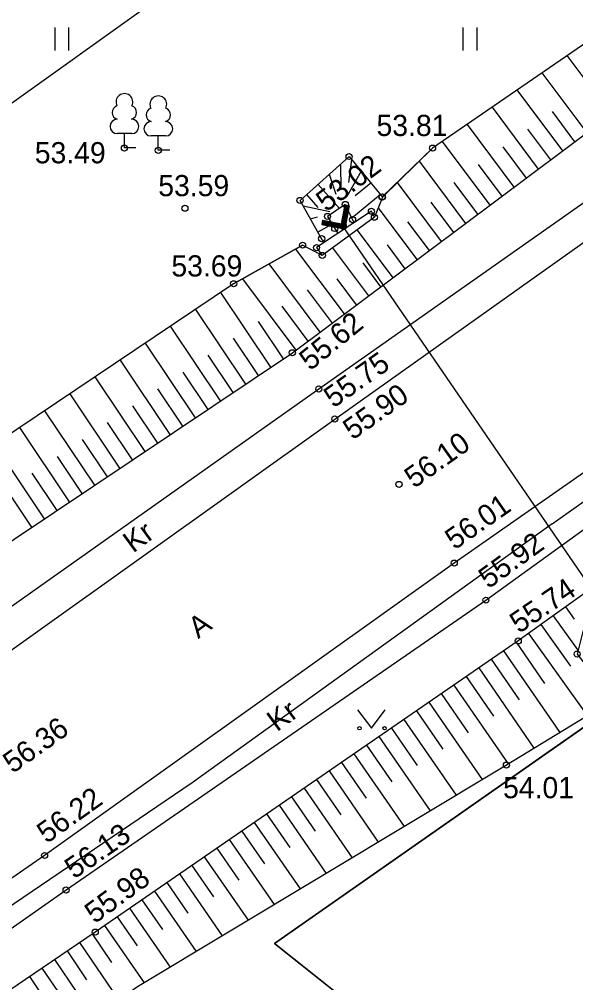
# Model space of a CAD drawing. Extents: x 642058 to 645301, y 6458176 to 6461004.
# Drawn here: x 643785.09 to 643803.47, y 6459013.12 to 6459044.95 of the extents above; entities that cross this region are included whole.
import ezdxf

# ---------------------------------------------------------------- set-up
doc = ezdxf.new("R2010")
doc.units = 0
for name, color, linetype in [('HALJASTUS', 7, 'Continuous'), ('KORGUS', 7, 'Continuous'), ('MOOTMPUNKT', 7, 'Continuous'), ('MOOTPIIR', 7, 'Continuous'), ('PIIR', 7, 'Continuous'), ('PUU', 7, 'Continuous'), ('RAJATIS', 7, 'Continuous'), ('RELJEEF', 7, 'Continuous'), ('SITRASS', 7, 'Continuous'), ('TEE', 7, 'Continuous'), ('TRUUP', 7, 'Continuous'), ('VEEKOGU', 7, 'Continuous')]:
    doc.layers.add(name, color=color, linetype=linetype)

msp = doc.modelspace()

# ---------------------------------------------------------------- linework, layer by layer
at = {"layer": 'HALJASTUS'}
for p, q in [((643786.263, 6459044.679), (643786.263, 6459043.918)), ((643786.718, 6459044.679), (643786.718, 6459043.918)), ((643799.74, 6459044.679), (643799.74, 6459043.918)), ((643800.195, 6459044.679), (643800.195, 6459043.918)), ((643796.262, 6459022.135), (643796.726, 6459021.528)), ((643796.726, 6459021.528), (643797.171, 6459022.135))]:
    msp.add_line(p, q, dxfattribs=at)
for centre in [(643796.325, 6459021.528), (643797.153, 6459021.528)]:
    msp.add_circle(centre, 0.055, dxfattribs=at)
at = {"layer": 'KORGUS'}
for centre in [(643788.562, 6459040.697), (643798.74, 6459040.694), (643790.56, 6459038.706), (643795.268, 6459038.437), (643792.169, 6459036.213), (643794.107, 6459033.935), (643794.981, 6459032.736), (643795.509, 6459031.745), (643797.63, 6459029.585), (643799.453, 6459026.987), (643800.498, 6459025.762), (643801.569, 6459024.416), (643801.177, 6459020.313), (643785.926, 6459017.328), (643786.636, 6459016.188), (643787.597, 6459014.798)]:
    msp.add_circle(centre, 0.1, dxfattribs=at)
at = {"layer": 'MOOTMPUNKT'}
for centre in [(643789.681, 6459040.62), (643795.981, 6459040.415), (643794.36, 6459038.967), (643795.857, 6459038.834), (643797.068, 6459039.08), (643797.079, 6459039.078), (643796.717, 6459038.606), (643796.098, 6459038.329), (643796.817, 6459038.408), (643795.508, 6459038.037), (643795.79, 6459038.109), (643795.076, 6459037.702), (643794.446, 6459037.488), (643794.906, 6459037.405), (643795.097, 6459037.148), (643803.512, 6459023.98)]:
    msp.add_circle(centre, 0.1, dxfattribs=at)
at = {"layer": 'MOOTPIIR'}
msp.add_lwpolyline([(644215.384, 6459320.802), (644201.559, 6459345.199), (644180.415, 6459334.356), (644173.909, 6459318.362), (644132.977, 6459286.376), (644049.215, 6459223.215), (644006.657, 6459206.138), (643914.763, 6459145.688), (643865.157, 6459105.57), (643803.352, 6459055.421), (643773.805, 6459034.277), (643720.945, 6458997.14), (643689.501, 6458973.015), (643658.056, 6458947.263), (643618.209, 6458919.071), (643594.354, 6458898.198), (643579.445, 6458880.85), (643559.657, 6458854.013), (643498.394, 6458756.969), (643471.829, 6458715.766), (643425.475, 6458678.087)], dxfattribs=at)
at = {"layer": 'PIIR'}
msp.add_lwpolyline([(643656.9, 6458899.63), (643722.88, 6458947.92), (643718.63, 6458952.16), (643800.07, 6459009.21), (643793.52, 6459014.42), (643827.31, 6459038.06), (643847.13, 6459051.93), (643867.91, 6459066.47), (643889.9, 6459081.86), (643927.84, 6459108.41), (643964.95, 6459134.38), (643993.52, 6459154.38), (644023.03, 6459175.03), (644190.9, 6459291.39), (644186.56, 6459318.64), (644157.96, 6459378.66), (644153.6, 6459299.18), (644034.36, 6459208.07), (644022.77, 6459217.59), (643809.18, 6459067.72), (643646.86, 6458953.41)], dxfattribs=at)
msp.add_lwpolyline([(643827.31, 6459038.06), (643793.52, 6459014.42), (643800.07, 6459009.21), (643850.73, 6458967.5), (643868.89, 6458990.33), (643875.13, 6458998.15)], close=True, dxfattribs=at)
at = {"layer": 'PUU'}
for p, q in [((643788.802, 6459041.172), (643788.322, 6459041.172)), ((643788.562, 6459040.697), (643788.562, 6459041.172)), ((643789.921, 6459041.095), (643789.441, 6459041.095)), ((643789.681, 6459040.62), (643789.681, 6459041.095)), ((643788.942, 6459040.697), (643788.562, 6459040.697)), ((643790.061, 6459040.62), (643789.681, 6459040.62))]:
    msp.add_line(p, q, dxfattribs=at)
for centre, radius, start, end in [((643788.562, 6459042.217), 0.277, 332.5799, 207.4201), ((643789.681, 6459042.14), 0.277, 332.5799, 207.4201), ((643788.392, 6459041.87), 0.233, 109.0217, 253.1415), ((643788.732, 6459041.87), 0.233, 286.8508, 70.9859), ((643789.511, 6459041.793), 0.233, 109.0217, 253.1415), ((643789.851, 6459041.793), 0.233, 286.8508, 70.9859), ((643788.325, 6459041.409), 0.238, 90.0016, 269.3953), ((643788.799, 6459041.409), 0.238, 270.6047, 89.9984), ((643789.444, 6459041.332), 0.238, 90.0016, 269.3953), ((643789.918, 6459041.332), 0.238, 270.6047, 89.9984)]:
    msp.add_arc(centre, radius, start, end, dxfattribs=at)
at = {"layer": 'RAJATIS'}
msp.add_lwpolyline([(643796.817, 6459038.408), (643796.717, 6459038.606), (643794.906, 6459037.405), (643795.097, 6459037.148)], dxfattribs=at)
at = {"layer": 'RELJEEF'}
for p, q in [((643803.173, 6459043.749), (643804.631, 6459041.798)), ((643802.349, 6459043.181), (643803.83, 6459041.2)), ((643801.525, 6459042.613), (643803.029, 6459040.601)), ((643800.701, 6459042.045), (643802.227, 6459040.003)), ((643802.683, 6459041.899), (643803.429, 6459040.901)), ((643799.877, 6459041.478), (643801.426, 6459039.404)), ((643801.871, 6459041.316), (643802.628, 6459040.302)), ((643799.053, 6459040.91), (643800.625, 6459038.806)), ((643797.068, 6459039.08), (643798.74, 6459040.694)), ((643801.058, 6459040.732), (643801.827, 6459039.703)), ((643795.7, 6459040.164), (643795.71, 6459039.32)), ((643796.059, 6459040.32), (643795.96, 6459039.562)), ((643798.292, 6459040.258), (643799.824, 6459038.207)), ((643796.376, 6459039.934), (643795.912, 6459039.095)), ((643800.245, 6459040.149), (643801.026, 6459039.105)), ((643795.327, 6459039.831), (643795.541, 6459039.175)), ((643796.186, 6459039.131), (643796.694, 6459039.547)), ((643797.569, 6459039.555), (643799.023, 6459037.608)), ((643799.439, 6459039.558), (643800.225, 6459038.506)), ((643795.663, 6459038.703), (643794.954, 6459039.498)), ((643794.962, 6459038.737), (643794.581, 6459039.164)), ((643796.07, 6459038.388), (643797.011, 6459039.161)), ((643798.677, 6459038.907), (643799.424, 6459037.908)), ((643794.46, 6459038.79), (643795.347, 6459038.603)), ((643796.941, 6459038.725), (643798.222, 6459037.01)), ((643794.707, 6459038.355), (643794.936, 6459038.425)), ((643797.915, 6459038.256), (643798.623, 6459037.309)), ((643795.42, 6459038.184), (643794.953, 6459037.92)), ((643796.243, 6459037.988), (643797.421, 6459036.411)), ((643792.169, 6459036.213), (643794.446, 6459037.488)), ((643794.216, 6459037.359), (643795.819, 6459035.214)), ((643795.436, 6459037.397), (643796.62, 6459035.813)), ((643797.234, 6459037.497), (643797.822, 6459036.711)), ((643793.336, 6459036.866), (643795.018, 6459034.616)), ((643796.43, 6459036.902), (643797.02, 6459036.112)), ((643792.456, 6459036.374), (643794.217, 6459034.017)), ((643795.577, 6459036.373), (643796.219, 6459035.513)), ((643791.737, 6459035.923), (643793.39, 6459033.455)), ((643794.597, 6459036.014), (643795.418, 6459034.915)), ((643793.757, 6459035.468), (643794.617, 6459034.316)), ((643790.907, 6459035.365), (643792.559, 6459032.898)), ((643790.077, 6459034.807), (643791.728, 6459032.342)), ((643792.979, 6459034.967), (643793.805, 6459033.733)), ((643789.247, 6459034.25), (643790.897, 6459031.786)), ((643792.148, 6459034.41), (643792.974, 6459033.177)), ((643791.318, 6459033.853), (643792.143, 6459032.62)), ((643788.417, 6459033.692), (643790.066, 6459031.229)), ((643790.487, 6459033.296), (643791.312, 6459032.064)), ((643787.587, 6459033.134), (643789.235, 6459030.673)), ((643786.757, 6459032.576), (643788.404, 6459030.117)), ((643789.657, 6459032.739), (643790.482, 6459031.508)), ((643785.927, 6459032.019), (643787.573, 6459029.56)), ((643788.826, 6459032.182), (643789.651, 6459030.951)), ((643787.996, 6459031.625), (643788.82, 6459030.395)), ((643785.097, 6459031.461), (643786.742, 6459029.004)), ((643787.166, 6459031.068), (643787.989, 6459029.839)), ((643784.267, 6459030.903), (643785.911, 6459028.448)), ((643786.335, 6459030.511), (643787.158, 6459029.282)), ((643785.505, 6459029.954), (643786.327, 6459028.726)), ((643784.674, 6459029.397), (643785.496, 6459028.17)), ((643803.422, 6459025.135), (643803.134, 6459025.537)), ((643803.544, 6459024.106), (643802.728, 6459025.246)), ((643803.305, 6459023.581), (643802.321, 6459024.955)), ((643803.86, 6459021.947), (643801.915, 6459024.664)), ((643802.443, 6459023.014), (643801.507, 6459024.374)), ((643802.952, 6459021.394), (643801.096, 6459024.09)), ((643801.604, 6459022.47), (643800.684, 6459023.807)), ((643802.096, 6459020.873), (643800.272, 6459023.523)), ((643800.764, 6459021.926), (643799.86, 6459023.24)), ((643799.924, 6459021.383), (643799.036, 6459022.673)), ((643801.241, 6459020.352), (643799.448, 6459022.956)), ((643800.382, 6459019.835), (643798.624, 6459022.389)), ((643799.083, 6459020.841), (643798.213, 6459022.106)), ((643799.524, 6459019.319), (643797.801, 6459021.822)), ((643798.242, 6459020.3), (643797.389, 6459021.538)), ((643798.665, 6459018.803), (643796.977, 6459021.255)), ((643797.4, 6459019.758), (643796.565, 6459020.971)), ((643797.806, 6459018.287), (643796.153, 6459020.688)), ((643796.948, 6459017.771), (643795.33, 6459020.121)), ((643796.559, 6459019.217), (643795.741, 6459020.404)), ((643795.718, 6459018.675), (643794.918, 6459019.837)), ((643796.089, 6459017.254), (643794.506, 6459019.554)), ((643794.877, 6459018.133), (643794.094, 6459019.27)), ((643795.23, 6459016.738), (643793.682, 6459018.987)), ((643794.036, 6459017.592), (643793.27, 6459018.703)), ((643794.371, 6459016.222), (643792.858, 6459018.42)), ((643793.194, 6459017.05), (643792.447, 6459018.136)), ((643792.353, 6459016.509), (643791.623, 6459017.569)), ((643793.513, 6459015.706), (643792.035, 6459017.853)), ((643792.654, 6459015.19), (643791.211, 6459017.286)), ((643791.512, 6459015.967), (643790.799, 6459017.002)), ((643791.795, 6459014.674), (643790.387, 6459016.719)), ((643790.671, 6459015.425), (643789.976, 6459016.435)), ((643790.937, 6459014.157), (643789.564, 6459016.152)), ((643789.83, 6459014.884), (643789.152, 6459015.868)), ((643790.078, 6459013.641), (643788.74, 6459015.585)), ((643789.219, 6459013.125), (643787.916, 6459015.018)), ((643788.988, 6459014.342), (643788.328, 6459015.301)), ((643788.145, 6459013.791), (643787.504, 6459014.735)), ((643788.376, 6459012.562), (643787.09, 6459014.454)), ((643787.321, 6459013.225), (643786.677, 6459014.173)), ((643787.553, 6459011.993), (643786.263, 6459013.892)), ((643786.496, 6459012.66), (643785.85, 6459013.611)), ((643786.731, 6459011.424), (643785.436, 6459013.33))]:
    msp.add_line(p, q, dxfattribs=at)
for points in [[(643836.882, 6459066.252), (643835.173, 6459065.989), (643818.328, 6459054.124), (643805.902, 6459045.629), (643798.74, 6459040.694), (643797.079, 6459039.078), (643796.817, 6459038.408), (643795.097, 6459037.148), (643794.446, 6459037.488), (643792.169, 6459036.213), (643779.154, 6459027.467), (643764.969, 6459017.821), (643752.227, 6459008.059), (643739.18, 6458999.474), (643724.313, 6458988.33), (643713.611, 6458980.788), (643711.994, 6458978.901)], [(643711.994, 6458978.901), (643714.412, 6458979.222), (643725.076, 6458986.703), (643740.85, 6458997.259), (643753.703, 6459006.111), (643766.906, 6459015.142), (643780.98, 6459025.146), (643794.107, 6459033.935), (643807.537, 6459043.97), (643819.847, 6459052.24), (643836.087, 6459064.717), (643836.882, 6459066.252)], [(643833.025, 6459044.863), (643831.847, 6459043.575), (643827.227, 6459040.53), (643815.482, 6459031.694), (643808.224, 6459025.654), (643806.413, 6459024.524), (643805.749, 6459025.881), (643805.345, 6459025.904), (643803.7, 6459024.727), (643803.512, 6459023.98), (643804.701, 6459022.459), (643801.177, 6459020.313), (643788.993, 6459012.989), (643774.497, 6459002.964), (643762.856, 6458993.971), (643749.017, 6458985.48), (643743.348, 6458982.186), (643742.768, 6458981.86)], [(643833.025, 6459044.863), (643831.432, 6459044.616), (643826.528, 6459041.501), (643814.213, 6459033.472), (643801.569, 6459024.416), (643787.597, 6459014.798), (643772.959, 6459004.853), (643761.192, 6458996.097), (643748.218, 6458986.79), (643742.954, 6458982.54), (643742.768, 6458981.86)], [(643796.146, 6459038.228), (643795.857, 6459038.834), (643795.268, 6459038.437), (643795.608, 6459037.87)]]:
    msp.add_lwpolyline(points, dxfattribs=at)
at = {"layer": 'SITRASS'}
for points in [[(643802.683, 6459028.281), (643814.623, 6459036.736), (643831.835, 6459048.796), (643847.358, 6459059.753)], [(643802.683, 6459028.281), (643790.802, 6459019.73), (643776.997, 6459010.36), (643764.029, 6459001.313), (643749.493, 6458991.509), (643736.652, 6458982.151), (643725.154, 6458974.276), (643713.094, 6458965.548), (643701.184, 6458957.046)]]:
    msp.add_lwpolyline(points, dxfattribs=at)
at = {"layer": 'TEE'}
for points in [[(644030.572, 6459198.243), (644013.966, 6459187.936), (644000.604, 6459177.66), (643985.154, 6459167.092), (643969.48, 6459156.217), (643953.205, 6459144.987), (643940, 6459135.692), (643921.406, 6459122.227), (643909.19, 6459113.973), (643892.854, 6459102.189), (643872.389, 6459087.76), (643855.153, 6459075.547), (643838.441, 6459063.326), (643820.906, 6459050.599), (643808.741, 6459042.41), (643794.981, 6459032.736), (643781.758, 6459023.379), (643767.779, 6459013.708), (643754.16, 6459004.29), (643741.709, 6458995.729), (643726.123, 6458984.918), (643715.741, 6458977.466), (643698.005, 6458964.686)], [(643698.804, 6458963.743), (643716.535, 6458975.974), (643726.991, 6458983.46), (643742.569, 6458994.441), (643754.979, 6459003.299), (643768.532, 6459012.499), (643782.497, 6459022.463), (643795.509, 6459031.745), (643809.358, 6459041.582), (643821.431, 6459049.872), (643839.245, 6459062.298), (643855.954, 6459074.175), (643873.161, 6459086.06), (643893.882, 6459100.647), (643910.145, 6459112.076), (643922.526, 6459120.568), (643941.273, 6459133.824), (643954.222, 6459143.317), (643970.82, 6459154.219), (643986.343, 6459165.195), (644001.758, 6459176.328), (644015.409, 6459186.031), (644031.259, 6459197.191)], [(644034.774, 6459192.623), (644019.157, 6459181.036), (644005.366, 6459171.407), (643989.228, 6459160.188), (643974.168, 6459149.526), (643957.268, 6459138.042), (643944.201, 6459128.839), (643925.338, 6459115.433), (643913.595, 6459107.253), (643897.137, 6459095.611), (643876.395, 6459080.996), (643859.133, 6459068.925), (643842.728, 6459057.559), (643824.261, 6459044.493), (643812.663, 6459036.21), (643799.453, 6459026.987), (643785.926, 6459017.328), (643771.442, 6459007.284), (643759.149, 6458998.834), (643745.655, 6458989.599), (643730.5, 6458978.585), (643719.795, 6458970.843), (643702.196, 6458958.543)], [(643752.932, 6458973.152), (643747.077, 6458976.309), (643742.207, 6458979.607), (643741.173, 6458980.883), (643740.776, 6458982.581), (643743.012, 6458985.087), (643746.833, 6458988.325), (643760.068, 6458997.63), (643772.222, 6459006.066), (643786.636, 6459016.188), (643800.498, 6459025.762), (643813.299, 6459035.01), (643825.173, 6459043.359), (643843.546, 6459056.026)]]:
    msp.add_lwpolyline(points, dxfattribs=at)
at = {"layer": 'TRUUP'}
for p, q in [((643795.733, 6459038.192), (643795.85, 6459038.817)), ((643795.79, 6459038.109), (643795.92, 6459038.804)), ((643795.803, 6459038.564), (643795.929, 6459038.467)), ((643795.808, 6459038.592), (643795.935, 6459038.495)), ((643795.813, 6459038.619), (643795.94, 6459038.522)), ((643795.818, 6459038.647), (643795.945, 6459038.55)), ((643795.823, 6459038.674), (643795.95, 6459038.577)), ((643795.828, 6459038.702), (643795.955, 6459038.605)), ((643795.834, 6459038.729), (643795.96, 6459038.632)), ((643795.839, 6459038.757), (643795.965, 6459038.66)), ((643795.844, 6459038.784), (643795.971, 6459038.687)), ((643795.847, 6459038.026), (643795.99, 6459038.791)), ((643795.849, 6459038.812), (643795.976, 6459038.715)), ((643795.85, 6459038.817), (643795.99, 6459038.791)), ((643795.894, 6459038.809), (643795.981, 6459038.743)), ((643795.948, 6459038.799), (643795.986, 6459038.77)), ((643795.108, 6459038.309), (643795.082, 6459038.169)), ((643795.098, 6459038.253), (643795.248, 6459038.138)), ((643795.103, 6459038.28), (643795.303, 6459038.128)), ((643795.108, 6459038.309), (643795.733, 6459038.192)), ((643795.108, 6459038.308), (643795.358, 6459038.117)), ((643795.161, 6459038.299), (643795.412, 6459038.107)), ((643795.215, 6459038.289), (643795.467, 6459038.097)), ((643795.27, 6459038.279), (643795.521, 6459038.087)), ((643795.324, 6459038.268), (643795.576, 6459038.077)), ((643795.379, 6459038.258), (643795.631, 6459038.066)), ((643795.434, 6459038.248), (643795.685, 6459038.056)), ((643795.746, 6459038.261), (643795.873, 6459038.165)), ((643795.751, 6459038.289), (643795.878, 6459038.192)), ((643795.756, 6459038.316), (643795.883, 6459038.22)), ((643795.762, 6459038.344), (643795.888, 6459038.247)), ((643795.767, 6459038.371), (643795.893, 6459038.275)), ((643795.772, 6459038.399), (643795.899, 6459038.302)), ((643795.777, 6459038.426), (643795.904, 6459038.33)), ((643795.782, 6459038.454), (643795.909, 6459038.357)), ((643795.787, 6459038.481), (643795.914, 6459038.385)), ((643795.792, 6459038.509), (643795.919, 6459038.412)), ((643795.798, 6459038.537), (643795.924, 6459038.44)), ((643795.082, 6459038.169), (643795.847, 6459038.026)), ((643795.087, 6459038.198), (643795.139, 6459038.158)), ((643795.092, 6459038.225), (643795.194, 6459038.148)), ((643795.095, 6459038.239), (643795.79, 6459038.109)), ((643795.488, 6459038.238), (643795.74, 6459038.046)), ((643795.543, 6459038.228), (643795.794, 6459038.036)), ((643795.598, 6459038.217), (643795.847, 6459038.027)), ((643795.652, 6459038.207), (643795.852, 6459038.055)), ((643795.707, 6459038.197), (643795.857, 6459038.082)), ((643795.736, 6459038.206), (643795.863, 6459038.11)), ((643795.741, 6459038.234), (643795.868, 6459038.137)), ((643804.588, 6459025.263), (643795.79, 6459038.109))]:
    msp.add_line(p, q, dxfattribs=at)
at = {"layer": 'VEEKOGU'}
msp.add_lwpolyline([(643795.152, 6459037.568), (643794.36, 6459038.967), (643795.981, 6459040.415), (643797.079, 6459039.078)], dxfattribs=at)

# ---------------------------------------------------------------- texts
at = {"layer": 'KORGUS'}
for s, p in [('53.81', (643796.887, 6459041.093)), ('53.49', (643785.601, 6459040.191)), ('53.59', (643789.68, 6459039.105)), ('53.69', (643790.113, 6459036.453)), ('54.01', (643801.066, 6459019.219))]:
    msp.add_text(s, height=0.7, dxfattribs=at).set_placement(p)
for s, rotation, p in [('53.02', 37.0731, (643795.229, 6459038.563)), ('55.62', 39.1673, (643794.695, 6459033.316)), ('55.75', 35.1092, (643795.464, 6459032.089)), ('55.90', 35.3863, (643796.1, 6459031.032)), ('56.10', 35.3863, (643798.13, 6459029.436)), ('56.01', 34.9221, (643799.465, 6459027.402)), ('55.92', 35.846, (643800.583, 6459026.116)), ('55.74', 34.1359, (643801.595, 6459024.644)), ('56.36', 35.5018, (643784.873, 6459020.018)), ('56.22', 35.5289, (643785.994, 6459017.702)), ('56.13', 34.6315, (643786.902, 6459016.532)), ('55.98', 36.3268, (643787.58, 6459015.054))]:
    msp.add_text(s, height=0.7, rotation=rotation, dxfattribs=at).set_placement(p)
at = {"layer": 'TEE'}
for s, p in [('Kr', (643788.848, 6459027.3)), ('A', (643790.997, 6459024.473)), ('Kr', (643793.598, 6459021.396))]:
    msp.add_text(s, height=0.7, rotation=36.2377, dxfattribs=at).set_placement(p)

doc.saveas('drawing.dxf')
